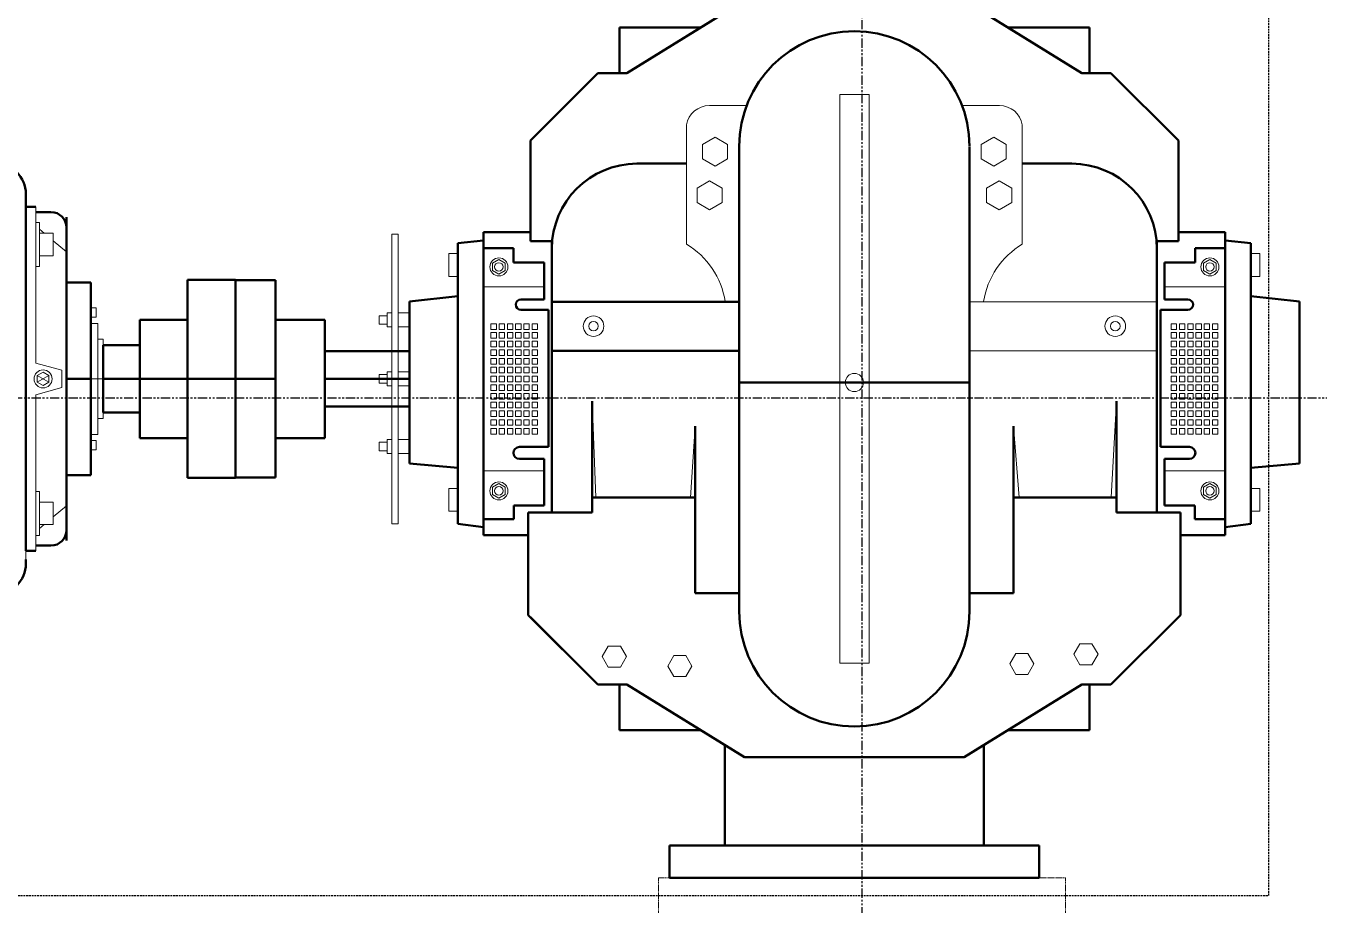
# Model space of a CAD drawing. Header units: inches. Extents: x 86328 to 235202, y 68629 to 184293.
# Drawn here: x 156121 to 157869, y 130705 to 131894 of the extents above; entities that cross this region are included whole.
import ezdxf

# ---------------------------------------------------------------- set-up
doc = ezdxf.new("R2010")
doc.units = ezdxf.units.IN
doc.header["$MEASUREMENT"] = 0
doc.linetypes.add('HIDDEN', pattern=[0.375, 0.25, -0.125])
doc.linetypes.add('PHANTOM2', pattern=[1.25, 0.625, -0.125, 0.125, -0.125, 0.125, -0.125])
doc.layers.add('DIM', color=251, linetype='Continuous', lineweight=0)

msp = doc.modelspace()

# ---------------------------------------------------------------- linework, layer by layer
at = {"color": 8, "linetype": 'PHANTOM2', "ltscale": 20}
for p, q in [((157251.3, 146177.1), (157251.3, 122881.3)), ((175241.1, 131390.5), (142490.5, 131390.5))]:
    msp.add_line(p, q, dxfattribs=at)
at = {"layer": 'DIM', "color": 8, "linetype": 'HIDDEN', "lineweight": 25, "ltscale": 10}
for p, q in [((157801.3, 130717.9), (157801.3, 132065.4)), ((154801.3, 130717.9), (157801.3, 130717.9))]:
    msp.add_line(p, q, dxfattribs=at)
at = {"layer": 'DIM', "color": 8, "lineweight": 50}
for p, q in [((156933.5, 131830.3), (157092.6, 131928.5)), ((157548.7, 131830.3), (157389.6, 131928.5)), ((156923.4, 131830.3), (156923.4, 131891.8)), ((156923.4, 131891.8), (157033.1, 131891.8)), ((157558.8, 131891.8), (157449.1, 131891.8)), ((157558.8, 131830.3), (157558.8, 131891.8)), ((156803, 131739.1), (156894.1, 131830.3)), ((156894.1, 131830.3), (156923.4, 131830.3)), ((156894.1, 131830.3), (156933.5, 131830.3)), ((157588, 131830.3), (157548.7, 131830.3)), ((157588, 131830.3), (157558.8, 131830.3)), ((157679.2, 131739.1), (157588, 131830.3)), ((156803, 131739.1), (156803, 131603)), ((157679.2, 131739.1), (157679.2, 131603)), ((157085.4, 131411.8), (157085.4, 131731.3)), ((157396.8, 131730.7), (157396.8, 131411.8)), ((156947.1, 131707.8), (157014.1, 131707.8)), ((157535.1, 131707.8), (157468.1, 131707.8)), ((156120.9, 131660.9), (156120.9, 131666.6)), ((156120.9, 131649.4), (156120.9, 131660.9)), ((156120.9, 131416.7), (156120.9, 131649.4)), ((156120.9, 131649.4), (156134.5, 131649.4)), ((156154.8, 131642.3), (156134.5, 131642.3)), ((156175.9, 131635.5), (156175.9, 131212.2)), ((156175.9, 131197.9), (156175.9, 131621.2)), ((156739.6, 131592.2), (156739.6, 131615.3)), ((156739.6, 131615.3), (156803, 131615.3)), ((157742.6, 131615.3), (157679.2, 131615.3)), ((157742.6, 131592.2), (157742.6, 131615.3)), ((156705.1, 131600.3), (156739.6, 131603.8)), ((156705.1, 131528.7), (156705.1, 131600.3)), ((156803, 131603), (156832.1, 131603)), ((156832.1, 131603), (156832.1, 131236.1)), ((157679.2, 131603), (157650.1, 131603)), ((157650.1, 131603), (157650.1, 131236.1)), ((157777.1, 131600.3), (157742.6, 131603.8)), ((157777.1, 131528.7), (157777.1, 131600.3)), ((156780.3, 131593.6), (156739.6, 131593.6)), ((156739.6, 131593.6), (156739.6, 131592.2)), ((156739.6, 131592.2), (156739.6, 131226.9)), ((156780.3, 131574), (156780.3, 131593.6)), ((157701.9, 131574), (157701.9, 131593.6)), ((157701.9, 131593.6), (157742.6, 131593.6)), ((157742.6, 131593.6), (157742.6, 131592.2)), ((157742.6, 131592.2), (157742.6, 131226.9)), ((156821.7, 131574), (156780.3, 131574)), ((156821.7, 131524), (156821.7, 131574)), ((157660.4, 131524), (157660.4, 131574)), ((157660.4, 131574), (157701.9, 131574)), ((156175.9, 131416.7), (156175.9, 131547)), ((156175.9, 131547), (156208.8, 131547)), ((156208.8, 131547), (156208.8, 131416.7)), ((156339.4, 131416.7), (156339.4, 131550.5)), ((156339.4, 131550.5), (156404.5, 131550.5)), ((156404.5, 131550.5), (156404.5, 131416.7)), ((156458.3, 131550), (156404.5, 131550)), ((156404.5, 131550), (156404.5, 131416.7)), ((156458.3, 131416.7), (156458.3, 131550)), ((156639.5, 131521.2), (156705.1, 131528.7)), ((156705.1, 131528.7), (156705.1, 131294)), ((157842.7, 131521.2), (157777.1, 131528.7)), ((157777.1, 131528.7), (157777.1, 131294)), ((156639.5, 131302.4), (156639.5, 131521.2)), ((156790.1, 131524), (156821.7, 131524)), ((156827.3, 131510.2), (156790.1, 131510.2)), ((156827.3, 131324.6), (156827.3, 131510.2)), ((157085.4, 131520.9), (156832.1, 131520.9)), ((156832.1, 131520.9), (156832.1, 131454.8)), ((157085.4, 131454.8), (157085.4, 131520.9)), ((157654.9, 131324.6), (157654.9, 131510.2)), ((157654.9, 131510.2), (157692.1, 131510.2)), ((157692.1, 131524), (157660.4, 131524)), ((157842.7, 131302.4), (157842.7, 131521.2)), ((156339.4, 131496.7), (156275.2, 131496.7)), ((156275.2, 131496.7), (156275.2, 131416.7)), ((156339.4, 131416.7), (156339.4, 131496.7)), ((156458.3, 131336.7), (156458.3, 131496.7)), ((156458.3, 131496.7), (156525.3, 131496.7)), ((156525.3, 131496.7), (156525.3, 131336.7)), ((156275.2, 131462.3), (156225.2, 131462.3)), ((156225.2, 131462.3), (156225.2, 131416.7)), ((156275.2, 131416.7), (156275.2, 131462.3)), ((156832.1, 131454.8), (157085.4, 131454.8)), ((156639.5, 131454.3), (156525.3, 131454.3)), ((156525.3, 131454.3), (156525.3, 131416.7)), ((156639.5, 131416.7), (156639.5, 131454.3)), ((156120.9, 131416.7), (156120.9, 131184)), ((156208.8, 131416.7), (156175.9, 131416.7)), ((156208.8, 131416.7), (156175.9, 131416.7)), ((156175.9, 131416.7), (156175.9, 131286.3)), ((156208.8, 131286.3), (156208.8, 131416.7)), ((156225.2, 131416.7), (156275.2, 131416.7)), ((156225.2, 131416.7), (156275.2, 131416.7)), ((156225.2, 131371), (156225.2, 131416.7)), ((156275.2, 131416.7), (156339.4, 131416.7)), ((156275.2, 131416.7), (156275.2, 131371)), ((156275.2, 131416.7), (156339.4, 131416.7)), ((156275.2, 131336.7), (156275.2, 131416.7)), ((156404.5, 131416.7), (156339.4, 131416.7)), ((156404.5, 131416.7), (156339.4, 131416.7)), ((156339.4, 131416.7), (156339.4, 131282.8)), ((156339.4, 131416.7), (156339.4, 131336.7)), ((156404.5, 131416.7), (156458.3, 131416.7)), ((156404.5, 131283.4), (156404.5, 131416.7)), ((156404.5, 131416.7), (156458.3, 131416.7)), ((156404.5, 131282.8), (156404.5, 131416.7)), ((156458.3, 131416.7), (156458.3, 131283.4)), ((156525.3, 131416.7), (156639.5, 131416.7)), ((156525.3, 131379.1), (156525.3, 131416.7)), ((156525.3, 131416.7), (156639.5, 131416.7)), ((156639.5, 131416.7), (156639.5, 131379.1)), ((157396.8, 131411.8), (157085.4, 131411.8)), ((157396.8, 131411.8), (157085.4, 131411.8)), ((157085.4, 131411.8), (157085.4, 131102.1)), ((157396.8, 131102.6), (157396.8, 131411.8)), ((156886.5, 131236.1), (156886.5, 131386.4)), ((157595.6, 131236.1), (157595.6, 131386.4)), ((156275.2, 131371), (156225.2, 131371)), ((156639.5, 131379.1), (156525.3, 131379.1)), ((157025.9, 131352.9), (157025.9, 131127)), ((157456.3, 131352.9), (157456.3, 131127)), ((156339.4, 131336.7), (156275.2, 131336.7)), ((156525.3, 131336.7), (156458.3, 131336.7)), ((156788.2, 131324.6), (156827.3, 131324.6)), ((157694, 131324.6), (157654.9, 131324.6)), ((156705.1, 131296.5), (156639.5, 131302.4)), ((156821.7, 131308.5), (156788.2, 131308.5)), ((156821.7, 131245.2), (156821.7, 131308.5)), ((157660.4, 131245.2), (157660.4, 131308.5)), ((157660.4, 131308.5), (157694, 131308.5)), ((157777.1, 131296.5), (157842.7, 131302.4)), ((156175.9, 131286.3), (156208.8, 131286.3)), ((156339.4, 131282.8), (156404.5, 131282.8)), ((156458.3, 131283.4), (156404.5, 131283.4)), ((156705.1, 131220.5), (156705.1, 131296.5)), ((157777.1, 131220.5), (157777.1, 131296.5)), ((156780.6, 131226.9), (156780.6, 131245.2)), ((156780.6, 131245.2), (156821.7, 131245.2)), ((156886.5, 131256.2), (157025.9, 131256.2)), ((157595.6, 131256.2), (157456.3, 131256.2)), ((157701.5, 131245.2), (157660.4, 131245.2)), ((157701.5, 131226.9), (157701.5, 131245.2)), ((156832.1, 131236.1), (156800.1, 131236.1)), ((156800.1, 131236.1), (156800.1, 131097.1)), ((156832.1, 131236.1), (156886.5, 131236.1)), ((157650.1, 131236.1), (157595.6, 131236.1)), ((157650.1, 131236.1), (157682, 131236.1)), ((157682, 131236.1), (157682, 131097.1)), ((156739.6, 131216.1), (156705.1, 131220.5)), ((156739.6, 131226.9), (156780.6, 131226.9)), ((156739.6, 131226.9), (156739.6, 131205.4)), ((157742.6, 131226.9), (157701.5, 131226.9)), ((157742.6, 131226.9), (157742.6, 131205.4)), ((157742.6, 131216.1), (157777.1, 131220.5)), ((156739.6, 131205.4), (156800.1, 131205.4)), ((157742.6, 131205.4), (157682, 131205.4)), ((156120.9, 131184), (156134.5, 131184)), ((156154.8, 131191.1), (156134.5, 131191.1)), ((156120.9, 131172.5), (156120.9, 131166.8)), ((157025.9, 131127), (157085.4, 131127)), ((157456.3, 131127), (157396.8, 131127)), ((156800.1, 131097.1), (156894.1, 131003.1)), ((156803, 131094.3), (156894.1, 131003.1)), ((157682, 131097.1), (157588, 131003.1)), ((157679.2, 131094.3), (157588, 131003.1)), ((156894.1, 131003.1), (156923.4, 131003.1)), ((156894.1, 131003.1), (156923.4, 131003.1)), ((156894.1, 131003.1), (156933.5, 131003.1)), ((156923.4, 131003.1), (156923.4, 130941.6)), ((156923.4, 131003.1), (156923.4, 130941.6)), ((156933.5, 131003.1), (157092.6, 130904.9)), ((157548.7, 131003.1), (157389.6, 130904.9)), ((157588, 131003.1), (157548.7, 131003.1)), ((157588, 131003.1), (157558.8, 131003.1)), ((157558.8, 131003.1), (157558.8, 130941.6)), ((157588, 131003.1), (157558.8, 131003.1)), ((157558.8, 131003.1), (157558.8, 130941.6)), ((156923.4, 130941.6), (157033.1, 130941.6)), ((156923.4, 130941.6), (157033.1, 130941.6)), ((157558.8, 130941.6), (157449.1, 130941.6)), ((157558.8, 130941.6), (157449.1, 130941.6)), ((157066.1, 130921.2), (157066.1, 130785.6)), ((157416.1, 130921.2), (157416.1, 130785.6)), ((157092.6, 130904.9), (157389.6, 130904.9)), ((157092.6, 130904.9), (157389.6, 130904.9)), ((156991.1, 130785.6), (157491.1, 130785.6)), ((156991.1, 130741.7), (156991.1, 130785.6)), ((157491.1, 130785.6), (157491.1, 130741.7)), ((157491.1, 130741.7), (156991.1, 130741.7))]:
    msp.add_line(p, q, dxfattribs=at)
at = {"layer": 'DIM', "color": 8, "linetype": 'Continuous'}
for p, q in [((157221.2, 131801.5), (157261, 131801.5)), ((157221.2, 131411.8), (157221.2, 131801.5)), ((157261, 131801.5), (157261, 131411.8)), ((157095.4, 131786.4), (157045, 131786.4)), ((157386.7, 131786.4), (157437.2, 131786.4)), ((157014.1, 131760.4), (157014.1, 131599.1)), ((157468.1, 131760.4), (157468.1, 131599.1)), ((157052.7, 131743.7), (157035.7, 131733.9)), ((157069.6, 131733.9), (157052.7, 131743.7)), ((157412.5, 131733.9), (157429.5, 131743.7)), ((157429.5, 131743.7), (157446.5, 131733.9)), ((157035.7, 131733.9), (157035.7, 131714.3)), ((157069.6, 131714.3), (157069.6, 131733.9)), ((157412.5, 131714.3), (157412.5, 131733.9)), ((157446.5, 131733.9), (157446.5, 131714.3)), ((157035.7, 131714.3), (157052.7, 131704.5)), ((157052.7, 131704.5), (157069.6, 131714.3)), ((157429.5, 131704.5), (157412.5, 131714.3)), ((157446.5, 131714.3), (157429.5, 131704.5)), ((157045.3, 131684.5), (157028.3, 131674.7)), ((157062.3, 131674.7), (157045.3, 131684.5)), ((157419.9, 131674.7), (157436.9, 131684.5)), ((157436.9, 131684.5), (157453.8, 131674.7)), ((157028.3, 131674.7), (157028.3, 131655.1)), ((157062.3, 131655.1), (157062.3, 131674.7)), ((157419.9, 131655.1), (157419.9, 131674.7)), ((157453.8, 131674.7), (157453.8, 131655.1)), ((156134.5, 131438), (156134.5, 131649.4)), ((157028.3, 131655.1), (157045.3, 131645.3)), ((157045.3, 131645.3), (157062.3, 131655.1)), ((157436.9, 131645.3), (157419.9, 131655.1)), ((157453.8, 131655.1), (157436.9, 131645.3)), ((156134.5, 131568.9), (156134.5, 131628.4)), ((156134.5, 131628.4), (156139.5, 131628.4)), ((156139.5, 131628.4), (156139.5, 131568.9)), ((156139.5, 131619), (156145.5, 131613.9)), ((156139.5, 131613.9), (156158, 131613.9)), ((156139.5, 131583.3), (156139.5, 131613.9)), ((156158, 131613.9), (156158, 131583.3)), ((156615.7, 131612.6), (156624.1, 131612.6)), ((156615.7, 131220.7), (156615.7, 131612.6)), ((156624.1, 131612.6), (156624.1, 131220.7)), ((156158, 131603.4), (156175.9, 131588.4)), ((156158, 131583.3), (156139.5, 131583.3)), ((156705.1, 131586.1), (156692.8, 131586.1)), ((156692.8, 131586.1), (156692.8, 131555.3)), ((156705.1, 131555.3), (156705.1, 131586.1)), ((156760.4, 131578.1), (156751.8, 131573.1)), ((156769, 131573.1), (156760.4, 131578.1)), ((156832.1, 131520.9), (156832.1, 131592.8)), ((157650.1, 131520.9), (157650.1, 131592.8)), ((157713.2, 131573.1), (157721.8, 131578.1)), ((157721.8, 131578.1), (157730.4, 131573.1)), ((157777.1, 131586.1), (157789.3, 131586.1)), ((157777.1, 131555.3), (157777.1, 131586.1)), ((157789.3, 131586.1), (157789.3, 131555.3)), ((156139.5, 131568.9), (156134.5, 131568.9)), ((156751.8, 131573.1), (156751.8, 131563.2)), ((156751.8, 131563.2), (156760.4, 131558.2)), ((156760.4, 131558.2), (156769, 131563.2)), ((156769, 131563.2), (156769, 131573.1)), ((157713.2, 131563.2), (157713.2, 131573.1)), ((157721.8, 131558.2), (157713.2, 131563.2)), ((157730.4, 131563.2), (157721.8, 131558.2)), ((157730.4, 131573.1), (157730.4, 131563.2)), ((156692.8, 131555.3), (156705.1, 131555.3)), ((157789.3, 131555.3), (157777.1, 131555.3)), ((156821.7, 131541.1), (156739.6, 131541.1)), ((157660.4, 131541.1), (157742.6, 131541.1)), ((156208.8, 131512.8), (156216.1, 131512.8)), ((156208.8, 131500.3), (156208.8, 131512.8)), ((156216.1, 131512.8), (156216.1, 131500.3)), ((157396.8, 131520.9), (157650.1, 131520.9)), ((157396.8, 131454.8), (157396.8, 131520.9)), ((157650.1, 131520.9), (157650.1, 131454.8)), ((156216.1, 131500.3), (156208.8, 131500.3)), ((156218.3, 131491.7), (156208.8, 131491.7)), ((156208.8, 131491.7), (156208.8, 131416.7)), ((156218.3, 131416.7), (156218.3, 131491.7)), ((156609.3, 131502), (156598.7, 131502)), ((156598.7, 131502), (156598.7, 131490.7)), ((156598.7, 131490.7), (156609.3, 131490.7)), ((156609.3, 131505.8), (156615.7, 131505.8)), ((156609.3, 131486.9), (156609.3, 131505.8)), ((156609.3, 131490.7), (156609.3, 131502)), ((156615.7, 131505.8), (156615.7, 131486.9)), ((156624.1, 131505.8), (156639.5, 131505.8)), ((156624.1, 131486.9), (156624.1, 131505.8)), ((156639.5, 131505.8), (156639.5, 131486.9)), ((156757, 131491.2), (156749.7, 131491.2)), ((156749.7, 131491.2), (156749.7, 131483.6)), ((156757, 131483.6), (156757, 131491.2)), ((156768.2, 131491.2), (156760.8, 131491.2)), ((156760.8, 131491.2), (156760.8, 131483.6)), ((156768.2, 131483.6), (156768.2, 131491.2)), ((156779.3, 131491.2), (156772, 131491.2)), ((156772, 131491.2), (156772, 131483.6)), ((156779.3, 131483.6), (156779.3, 131491.2)), ((156790.5, 131491.2), (156783.1, 131491.2)), ((156783.1, 131491.2), (156783.1, 131483.6)), ((156790.5, 131483.6), (156790.5, 131491.2)), ((156801.6, 131491.2), (156794.3, 131491.2)), ((156794.3, 131491.2), (156794.3, 131483.6)), ((156801.6, 131483.6), (156801.6, 131491.2)), ((156812.8, 131491.2), (156805.4, 131491.2)), ((156805.4, 131491.2), (156805.4, 131483.6)), ((156812.8, 131483.6), (156812.8, 131491.2)), ((157669.4, 131483.6), (157669.4, 131491.2)), ((157669.4, 131491.2), (157676.7, 131491.2)), ((157676.7, 131491.2), (157676.7, 131483.6)), ((157680.5, 131483.6), (157680.5, 131491.2)), ((157680.5, 131491.2), (157687.9, 131491.2)), ((157687.9, 131491.2), (157687.9, 131483.6)), ((157691.7, 131483.6), (157691.7, 131491.2)), ((157691.7, 131491.2), (157699, 131491.2)), ((157699, 131491.2), (157699, 131483.6)), ((157702.8, 131483.6), (157702.8, 131491.2)), ((157702.8, 131491.2), (157710.2, 131491.2)), ((157710.2, 131491.2), (157710.2, 131483.6)), ((157714, 131483.6), (157714, 131491.2)), ((157714, 131491.2), (157721.3, 131491.2)), ((157721.3, 131491.2), (157721.3, 131483.6)), ((157725.1, 131483.6), (157725.1, 131491.2)), ((157725.1, 131491.2), (157732.5, 131491.2)), ((157732.5, 131491.2), (157732.5, 131483.6)), ((156615.7, 131486.9), (156609.3, 131486.9)), ((156639.5, 131486.9), (156624.1, 131486.9)), ((156749.7, 131483.6), (156757, 131483.6)), ((156757, 131479.4), (156749.7, 131479.4)), ((156749.7, 131479.4), (156749.7, 131471.8)), ((156757, 131471.8), (156757, 131479.4)), ((156760.8, 131483.6), (156768.2, 131483.6)), ((156768.2, 131479.4), (156760.8, 131479.4)), ((156760.8, 131479.4), (156760.8, 131471.8)), ((156768.2, 131471.8), (156768.2, 131479.4)), ((156772, 131483.6), (156779.3, 131483.6)), ((156779.3, 131479.4), (156772, 131479.4)), ((156772, 131479.4), (156772, 131471.8)), ((156779.3, 131471.8), (156779.3, 131479.4)), ((156783.1, 131483.6), (156790.5, 131483.6)), ((156790.5, 131479.4), (156783.1, 131479.4)), ((156783.1, 131479.4), (156783.1, 131471.8)), ((156790.5, 131471.8), (156790.5, 131479.4)), ((156794.3, 131483.6), (156801.6, 131483.6)), ((156801.6, 131479.4), (156794.3, 131479.4)), ((156794.3, 131479.4), (156794.3, 131471.8)), ((156801.6, 131471.8), (156801.6, 131479.4)), ((156805.4, 131483.6), (156812.8, 131483.6)), ((156812.8, 131479.4), (156805.4, 131479.4)), ((156805.4, 131479.4), (156805.4, 131471.8)), ((156812.8, 131471.8), (156812.8, 131479.4)), ((157676.7, 131483.6), (157669.4, 131483.6)), ((157669.4, 131471.8), (157669.4, 131479.4)), ((157669.4, 131479.4), (157676.7, 131479.4)), ((157676.7, 131479.4), (157676.7, 131471.8)), ((157687.9, 131483.6), (157680.5, 131483.6)), ((157680.5, 131471.8), (157680.5, 131479.4)), ((157680.5, 131479.4), (157687.9, 131479.4)), ((157687.9, 131479.4), (157687.9, 131471.8)), ((157699, 131483.6), (157691.7, 131483.6)), ((157691.7, 131471.8), (157691.7, 131479.4)), ((157691.7, 131479.4), (157699, 131479.4)), ((157699, 131479.4), (157699, 131471.8)), ((157710.2, 131483.6), (157702.8, 131483.6)), ((157702.8, 131471.8), (157702.8, 131479.4)), ((157702.8, 131479.4), (157710.2, 131479.4)), ((157710.2, 131479.4), (157710.2, 131471.8)), ((157721.3, 131483.6), (157714, 131483.6)), ((157714, 131471.8), (157714, 131479.4)), ((157714, 131479.4), (157721.3, 131479.4)), ((157721.3, 131479.4), (157721.3, 131471.8)), ((157732.5, 131483.6), (157725.1, 131483.6)), ((157725.1, 131471.8), (157725.1, 131479.4)), ((157725.1, 131479.4), (157732.5, 131479.4)), ((157732.5, 131479.4), (157732.5, 131471.8)), ((156225.2, 131470.4), (156218.3, 131470.4)), ((156218.3, 131470.4), (156218.3, 131416.7)), ((156225.2, 131416.7), (156225.2, 131470.4)), ((156749.7, 131471.8), (156757, 131471.8)), ((156757, 131467.6), (156749.7, 131467.6)), ((156749.7, 131467.6), (156749.7, 131460)), ((156749.7, 131460), (156757, 131460)), ((156757, 131455.9), (156749.7, 131455.9)), ((156749.7, 131455.9), (156749.7, 131448.2)), ((156757, 131460), (156757, 131467.6)), ((156757, 131448.2), (156757, 131455.9)), ((156760.8, 131471.8), (156768.2, 131471.8)), ((156768.2, 131467.6), (156760.8, 131467.6)), ((156760.8, 131467.6), (156760.8, 131460)), ((156760.8, 131460), (156768.2, 131460)), ((156768.2, 131455.9), (156760.8, 131455.9)), ((156760.8, 131455.9), (156760.8, 131448.2)), ((156768.2, 131460), (156768.2, 131467.6)), ((156768.2, 131448.2), (156768.2, 131455.9)), ((156772, 131471.8), (156779.3, 131471.8)), ((156779.3, 131467.6), (156772, 131467.6)), ((156772, 131467.6), (156772, 131460)), ((156772, 131460), (156779.3, 131460)), ((156779.3, 131455.9), (156772, 131455.9)), ((156772, 131455.9), (156772, 131448.2)), ((156779.3, 131460), (156779.3, 131467.6)), ((156779.3, 131448.2), (156779.3, 131455.9)), ((156783.1, 131471.8), (156790.5, 131471.8)), ((156790.5, 131467.6), (156783.1, 131467.6)), ((156783.1, 131467.6), (156783.1, 131460)), ((156783.1, 131460), (156790.5, 131460)), ((156790.5, 131455.9), (156783.1, 131455.9)), ((156783.1, 131455.9), (156783.1, 131448.2)), ((156790.5, 131460), (156790.5, 131467.6)), ((156790.5, 131448.2), (156790.5, 131455.9)), ((156794.3, 131471.8), (156801.6, 131471.8)), ((156801.6, 131467.6), (156794.3, 131467.6)), ((156794.3, 131467.6), (156794.3, 131460)), ((156794.3, 131460), (156801.6, 131460)), ((156801.6, 131455.9), (156794.3, 131455.9)), ((156794.3, 131455.9), (156794.3, 131448.2)), ((156801.6, 131460), (156801.6, 131467.6)), ((156801.6, 131448.2), (156801.6, 131455.9)), ((156805.4, 131471.8), (156812.8, 131471.8)), ((156812.8, 131467.6), (156805.4, 131467.6)), ((156805.4, 131467.6), (156805.4, 131460)), ((156805.4, 131460), (156812.8, 131460)), ((156812.8, 131455.9), (156805.4, 131455.9)), ((156805.4, 131455.9), (156805.4, 131448.2)), ((156812.8, 131460), (156812.8, 131467.6)), ((156812.8, 131448.2), (156812.8, 131455.9)), ((157650.1, 131454.8), (157396.8, 131454.8)), ((157676.7, 131471.8), (157669.4, 131471.8)), ((157669.4, 131460), (157669.4, 131467.6)), ((157669.4, 131467.6), (157676.7, 131467.6)), ((157676.7, 131460), (157669.4, 131460)), ((157669.4, 131448.2), (157669.4, 131455.9)), ((157669.4, 131455.9), (157676.7, 131455.9)), ((157676.7, 131467.6), (157676.7, 131460)), ((157676.7, 131455.9), (157676.7, 131448.2)), ((157687.9, 131471.8), (157680.5, 131471.8)), ((157680.5, 131460), (157680.5, 131467.6)), ((157680.5, 131467.6), (157687.9, 131467.6)), ((157687.9, 131460), (157680.5, 131460)), ((157680.5, 131448.2), (157680.5, 131455.9)), ((157680.5, 131455.9), (157687.9, 131455.9)), ((157687.9, 131467.6), (157687.9, 131460)), ((157687.9, 131455.9), (157687.9, 131448.2)), ((157699, 131471.8), (157691.7, 131471.8)), ((157691.7, 131460), (157691.7, 131467.6)), ((157691.7, 131467.6), (157699, 131467.6)), ((157699, 131460), (157691.7, 131460)), ((157691.7, 131448.2), (157691.7, 131455.9)), ((157691.7, 131455.9), (157699, 131455.9)), ((157699, 131467.6), (157699, 131460)), ((157699, 131455.9), (157699, 131448.2)), ((157710.2, 131471.8), (157702.8, 131471.8)), ((157702.8, 131460), (157702.8, 131467.6)), ((157702.8, 131467.6), (157710.2, 131467.6)), ((157710.2, 131460), (157702.8, 131460)), ((157702.8, 131448.2), (157702.8, 131455.9)), ((157702.8, 131455.9), (157710.2, 131455.9)), ((157710.2, 131467.6), (157710.2, 131460)), ((157710.2, 131455.9), (157710.2, 131448.2)), ((157721.3, 131471.8), (157714, 131471.8)), ((157714, 131460), (157714, 131467.6)), ((157714, 131467.6), (157721.3, 131467.6)), ((157721.3, 131460), (157714, 131460)), ((157714, 131448.2), (157714, 131455.9)), ((157714, 131455.9), (157721.3, 131455.9)), ((157721.3, 131467.6), (157721.3, 131460)), ((157721.3, 131455.9), (157721.3, 131448.2)), ((157732.5, 131471.8), (157725.1, 131471.8)), ((157725.1, 131460), (157725.1, 131467.6)), ((157725.1, 131467.6), (157732.5, 131467.6)), ((157732.5, 131460), (157725.1, 131460)), ((157725.1, 131448.2), (157725.1, 131455.9)), ((157725.1, 131455.9), (157732.5, 131455.9)), ((157732.5, 131467.6), (157732.5, 131460)), ((157732.5, 131455.9), (157732.5, 131448.2)), ((156134.5, 131438), (156169.5, 131428.3)), ((156749.7, 131448.2), (156757, 131448.2)), ((156757, 131444.1), (156749.7, 131444.1)), ((156749.7, 131444.1), (156749.7, 131436.5)), ((156757, 131436.5), (156757, 131444.1)), ((156760.8, 131448.2), (156768.2, 131448.2)), ((156768.2, 131444.1), (156760.8, 131444.1)), ((156760.8, 131444.1), (156760.8, 131436.5)), ((156768.2, 131436.5), (156768.2, 131444.1)), ((156772, 131448.2), (156779.3, 131448.2)), ((156779.3, 131444.1), (156772, 131444.1)), ((156772, 131444.1), (156772, 131436.5)), ((156779.3, 131436.5), (156779.3, 131444.1)), ((156783.1, 131448.2), (156790.5, 131448.2)), ((156790.5, 131444.1), (156783.1, 131444.1)), ((156783.1, 131444.1), (156783.1, 131436.5)), ((156790.5, 131436.5), (156790.5, 131444.1)), ((156794.3, 131448.2), (156801.6, 131448.2)), ((156801.6, 131444.1), (156794.3, 131444.1)), ((156794.3, 131444.1), (156794.3, 131436.5)), ((156801.6, 131436.5), (156801.6, 131444.1)), ((156805.4, 131448.2), (156812.8, 131448.2)), ((156812.8, 131444.1), (156805.4, 131444.1)), ((156805.4, 131444.1), (156805.4, 131436.5)), ((156812.8, 131436.5), (156812.8, 131444.1)), ((157676.7, 131448.2), (157669.4, 131448.2)), ((157669.4, 131436.5), (157669.4, 131444.1)), ((157669.4, 131444.1), (157676.7, 131444.1)), ((157676.7, 131444.1), (157676.7, 131436.5)), ((157687.9, 131448.2), (157680.5, 131448.2)), ((157680.5, 131436.5), (157680.5, 131444.1)), ((157680.5, 131444.1), (157687.9, 131444.1)), ((157687.9, 131444.1), (157687.9, 131436.5)), ((157699, 131448.2), (157691.7, 131448.2)), ((157691.7, 131436.5), (157691.7, 131444.1)), ((157691.7, 131444.1), (157699, 131444.1)), ((157699, 131444.1), (157699, 131436.5)), ((157710.2, 131448.2), (157702.8, 131448.2)), ((157702.8, 131436.5), (157702.8, 131444.1)), ((157702.8, 131444.1), (157710.2, 131444.1)), ((157710.2, 131444.1), (157710.2, 131436.5)), ((157721.3, 131448.2), (157714, 131448.2)), ((157714, 131436.5), (157714, 131444.1)), ((157714, 131444.1), (157721.3, 131444.1)), ((157721.3, 131444.1), (157721.3, 131436.5)), ((157732.5, 131448.2), (157725.1, 131448.2)), ((157725.1, 131436.5), (157725.1, 131444.1)), ((157725.1, 131444.1), (157732.5, 131444.1)), ((157732.5, 131444.1), (157732.5, 131436.5)), ((156136.3, 131421.2), (156144.2, 131425.8)), ((156144.2, 131425.8), (156136.3, 131421.2)), ((156136.3, 131412.1), (156136.3, 131421.2)), ((156136.3, 131421.2), (156152.1, 131412.1)), ((156136.3, 131421.2), (156136.3, 131412.1)), ((156136.3, 131412.1), (156152.1, 131421.2)), ((156144.2, 131425.8), (156152.1, 131421.2)), ((156152.1, 131421.2), (156144.2, 131425.8)), ((156152.1, 131421.2), (156152.1, 131412.1)), ((156152.1, 131412.1), (156152.1, 131421.2)), ((156169.5, 131428.3), (156169.5, 131416.7)), ((156609.3, 131422.4), (156598.7, 131422.4)), ((156598.7, 131422.4), (156598.7, 131411)), ((156609.3, 131426.1), (156615.7, 131426.1)), ((156609.3, 131407.2), (156609.3, 131426.1)), ((156609.3, 131411), (156609.3, 131422.4)), ((156615.7, 131426.1), (156615.7, 131407.2)), ((156624.1, 131426.1), (156639.5, 131426.1)), ((156624.1, 131407.2), (156624.1, 131426.1)), ((156639.5, 131426.1), (156639.5, 131407.2)), ((156749.7, 131436.5), (156757, 131436.5)), ((156757, 131432.3), (156749.7, 131432.3)), ((156749.7, 131432.3), (156749.7, 131424.7)), ((156749.7, 131424.7), (156757, 131424.7)), ((156749.7, 131420.5), (156757, 131420.5)), ((156749.7, 131412.9), (156749.7, 131420.5)), ((156757, 131424.7), (156757, 131432.3)), ((156757, 131420.5), (156757, 131412.9)), ((156760.8, 131436.5), (156768.2, 131436.5)), ((156768.2, 131432.3), (156760.8, 131432.3)), ((156760.8, 131432.3), (156760.8, 131424.7)), ((156760.8, 131424.7), (156768.2, 131424.7)), ((156760.8, 131420.5), (156768.2, 131420.5)), ((156760.8, 131412.9), (156760.8, 131420.5)), ((156768.2, 131424.7), (156768.2, 131432.3)), ((156768.2, 131420.5), (156768.2, 131412.9)), ((156772, 131436.5), (156779.3, 131436.5)), ((156779.3, 131432.3), (156772, 131432.3)), ((156772, 131432.3), (156772, 131424.7)), ((156772, 131424.7), (156779.3, 131424.7)), ((156772, 131420.5), (156779.3, 131420.5)), ((156772, 131412.9), (156772, 131420.5)), ((156779.3, 131424.7), (156779.3, 131432.3)), ((156779.3, 131420.5), (156779.3, 131412.9)), ((156783.1, 131436.5), (156790.5, 131436.5)), ((156790.5, 131432.3), (156783.1, 131432.3)), ((156783.1, 131432.3), (156783.1, 131424.7)), ((156783.1, 131424.7), (156790.5, 131424.7)), ((156783.1, 131420.5), (156790.5, 131420.5)), ((156783.1, 131412.9), (156783.1, 131420.5)), ((156790.5, 131424.7), (156790.5, 131432.3)), ((156790.5, 131420.5), (156790.5, 131412.9)), ((156794.3, 131436.5), (156801.6, 131436.5)), ((156801.6, 131432.3), (156794.3, 131432.3)), ((156794.3, 131432.3), (156794.3, 131424.7)), ((156794.3, 131424.7), (156801.6, 131424.7)), ((156794.3, 131420.5), (156801.6, 131420.5)), ((156794.3, 131412.9), (156794.3, 131420.5)), ((156801.6, 131424.7), (156801.6, 131432.3)), ((156801.6, 131420.5), (156801.6, 131412.9)), ((156805.4, 131436.5), (156812.8, 131436.5)), ((156812.8, 131432.3), (156805.4, 131432.3)), ((156805.4, 131432.3), (156805.4, 131424.7)), ((156805.4, 131424.7), (156812.8, 131424.7)), ((156805.4, 131420.5), (156812.8, 131420.5)), ((156805.4, 131412.9), (156805.4, 131420.5)), ((156812.8, 131424.7), (156812.8, 131432.3)), ((156812.8, 131420.5), (156812.8, 131412.9)), ((157676.7, 131436.5), (157669.4, 131436.5)), ((157669.4, 131424.7), (157669.4, 131432.3)), ((157669.4, 131432.3), (157676.7, 131432.3)), ((157676.7, 131424.7), (157669.4, 131424.7)), ((157676.7, 131420.5), (157669.4, 131420.5)), ((157669.4, 131420.5), (157669.4, 131412.9)), ((157676.7, 131432.3), (157676.7, 131424.7)), ((157676.7, 131412.9), (157676.7, 131420.5)), ((157687.9, 131436.5), (157680.5, 131436.5)), ((157680.5, 131424.7), (157680.5, 131432.3)), ((157680.5, 131432.3), (157687.9, 131432.3)), ((157687.9, 131424.7), (157680.5, 131424.7)), ((157687.9, 131420.5), (157680.5, 131420.5)), ((157680.5, 131420.5), (157680.5, 131412.9)), ((157687.9, 131432.3), (157687.9, 131424.7)), ((157687.9, 131412.9), (157687.9, 131420.5)), ((157699, 131436.5), (157691.7, 131436.5)), ((157691.7, 131424.7), (157691.7, 131432.3)), ((157691.7, 131432.3), (157699, 131432.3)), ((157699, 131424.7), (157691.7, 131424.7)), ((157699, 131420.5), (157691.7, 131420.5)), ((157691.7, 131420.5), (157691.7, 131412.9)), ((157699, 131432.3), (157699, 131424.7)), ((157699, 131412.9), (157699, 131420.5)), ((157710.2, 131436.5), (157702.8, 131436.5)), ((157702.8, 131424.7), (157702.8, 131432.3)), ((157702.8, 131432.3), (157710.2, 131432.3)), ((157710.2, 131424.7), (157702.8, 131424.7)), ((157710.2, 131420.5), (157702.8, 131420.5)), ((157702.8, 131420.5), (157702.8, 131412.9)), ((157710.2, 131432.3), (157710.2, 131424.7)), ((157710.2, 131412.9), (157710.2, 131420.5)), ((157721.3, 131436.5), (157714, 131436.5)), ((157714, 131424.7), (157714, 131432.3)), ((157714, 131432.3), (157721.3, 131432.3)), ((157721.3, 131424.7), (157714, 131424.7)), ((157721.3, 131420.5), (157714, 131420.5)), ((157714, 131420.5), (157714, 131412.9)), ((157721.3, 131432.3), (157721.3, 131424.7)), ((157721.3, 131412.9), (157721.3, 131420.5)), ((157732.5, 131436.5), (157725.1, 131436.5)), ((157725.1, 131424.7), (157725.1, 131432.3)), ((157725.1, 131432.3), (157732.5, 131432.3)), ((157732.5, 131424.7), (157725.1, 131424.7)), ((157732.5, 131420.5), (157725.1, 131420.5)), ((157725.1, 131420.5), (157725.1, 131412.9)), ((157732.5, 131432.3), (157732.5, 131424.7)), ((157732.5, 131412.9), (157732.5, 131420.5)), ((156134.5, 131395.3), (156169.5, 131405)), ((156144.2, 131407.6), (156136.3, 131412.1)), ((156136.3, 131412.1), (156144.2, 131407.6)), ((156152.1, 131412.1), (156144.2, 131407.6)), ((156144.2, 131407.6), (156152.1, 131412.1)), ((156169.5, 131405), (156169.5, 131416.7)), ((156208.8, 131416.7), (156218.3, 131416.7)), ((156208.8, 131416.7), (156218.3, 131416.7)), ((156208.8, 131341.6), (156208.8, 131416.7)), ((156218.3, 131416.7), (156225.2, 131416.7)), ((156218.3, 131416.7), (156218.3, 131341.6)), ((156218.3, 131416.7), (156225.2, 131416.7)), ((156218.3, 131363), (156218.3, 131416.7)), ((156225.2, 131416.7), (156225.2, 131363)), ((156598.7, 131411), (156609.3, 131411)), ((156615.7, 131407.2), (156609.3, 131407.2)), ((156639.5, 131407.2), (156624.1, 131407.2)), ((156757, 131412.9), (156749.7, 131412.9)), ((156749.7, 131408.7), (156757, 131408.7)), ((156749.7, 131401.1), (156749.7, 131408.7)), ((156757, 131408.7), (156757, 131401.1)), ((156768.2, 131412.9), (156760.8, 131412.9)), ((156760.8, 131408.7), (156768.2, 131408.7)), ((156760.8, 131401.1), (156760.8, 131408.7)), ((156768.2, 131408.7), (156768.2, 131401.1)), ((156779.3, 131412.9), (156772, 131412.9)), ((156772, 131408.7), (156779.3, 131408.7)), ((156772, 131401.1), (156772, 131408.7)), ((156779.3, 131408.7), (156779.3, 131401.1)), ((156790.5, 131412.9), (156783.1, 131412.9)), ((156783.1, 131408.7), (156790.5, 131408.7)), ((156783.1, 131401.1), (156783.1, 131408.7)), ((156790.5, 131408.7), (156790.5, 131401.1)), ((156801.6, 131412.9), (156794.3, 131412.9)), ((156794.3, 131408.7), (156801.6, 131408.7)), ((156794.3, 131401.1), (156794.3, 131408.7)), ((156801.6, 131408.7), (156801.6, 131401.1)), ((156812.8, 131412.9), (156805.4, 131412.9)), ((156805.4, 131408.7), (156812.8, 131408.7)), ((156805.4, 131401.1), (156805.4, 131408.7)), ((156812.8, 131408.7), (156812.8, 131401.1)), ((157261, 131411.8), (157221.2, 131411.8)), ((157261, 131411.8), (157221.2, 131411.8)), ((157221.2, 131411.8), (157221.2, 131031.9)), ((157261, 131031.9), (157261, 131411.8)), ((157669.4, 131412.9), (157676.7, 131412.9)), ((157676.7, 131408.7), (157669.4, 131408.7)), ((157669.4, 131408.7), (157669.4, 131401.1)), ((157676.7, 131401.1), (157676.7, 131408.7)), ((157680.5, 131412.9), (157687.9, 131412.9)), ((157687.9, 131408.7), (157680.5, 131408.7)), ((157680.5, 131408.7), (157680.5, 131401.1)), ((157687.9, 131401.1), (157687.9, 131408.7)), ((157691.7, 131412.9), (157699, 131412.9)), ((157699, 131408.7), (157691.7, 131408.7)), ((157691.7, 131408.7), (157691.7, 131401.1)), ((157699, 131401.1), (157699, 131408.7)), ((157702.8, 131412.9), (157710.2, 131412.9)), ((157710.2, 131408.7), (157702.8, 131408.7)), ((157702.8, 131408.7), (157702.8, 131401.1)), ((157710.2, 131401.1), (157710.2, 131408.7)), ((157714, 131412.9), (157721.3, 131412.9)), ((157721.3, 131408.7), (157714, 131408.7)), ((157714, 131408.7), (157714, 131401.1)), ((157721.3, 131401.1), (157721.3, 131408.7)), ((157725.1, 131412.9), (157732.5, 131412.9)), ((157732.5, 131408.7), (157725.1, 131408.7)), ((157725.1, 131408.7), (157725.1, 131401.1)), ((157732.5, 131401.1), (157732.5, 131408.7)), ((156134.5, 131395.3), (156134.5, 131184)), ((156757, 131401.1), (156749.7, 131401.1)), ((156749.7, 131396.9), (156757, 131396.9)), ((156749.7, 131389.3), (156749.7, 131396.9)), ((156757, 131389.3), (156749.7, 131389.3)), ((156749.7, 131385.1), (156757, 131385.1)), ((156749.7, 131377.5), (156749.7, 131385.1)), ((156757, 131396.9), (156757, 131389.3)), ((156757, 131385.1), (156757, 131377.5)), ((156768.2, 131401.1), (156760.8, 131401.1)), ((156760.8, 131396.9), (156768.2, 131396.9)), ((156760.8, 131389.3), (156760.8, 131396.9)), ((156768.2, 131389.3), (156760.8, 131389.3)), ((156760.8, 131385.1), (156768.2, 131385.1)), ((156760.8, 131377.5), (156760.8, 131385.1)), ((156768.2, 131396.9), (156768.2, 131389.3)), ((156768.2, 131385.1), (156768.2, 131377.5)), ((156779.3, 131401.1), (156772, 131401.1)), ((156772, 131396.9), (156779.3, 131396.9)), ((156772, 131389.3), (156772, 131396.9)), ((156779.3, 131389.3), (156772, 131389.3)), ((156772, 131385.1), (156779.3, 131385.1)), ((156772, 131377.5), (156772, 131385.1)), ((156779.3, 131396.9), (156779.3, 131389.3)), ((156779.3, 131385.1), (156779.3, 131377.5)), ((156790.5, 131401.1), (156783.1, 131401.1)), ((156783.1, 131396.9), (156790.5, 131396.9)), ((156783.1, 131389.3), (156783.1, 131396.9)), ((156790.5, 131389.3), (156783.1, 131389.3)), ((156783.1, 131385.1), (156790.5, 131385.1)), ((156783.1, 131377.5), (156783.1, 131385.1)), ((156790.5, 131396.9), (156790.5, 131389.3)), ((156790.5, 131385.1), (156790.5, 131377.5)), ((156801.6, 131401.1), (156794.3, 131401.1)), ((156794.3, 131396.9), (156801.6, 131396.9)), ((156794.3, 131389.3), (156794.3, 131396.9)), ((156801.6, 131389.3), (156794.3, 131389.3)), ((156794.3, 131385.1), (156801.6, 131385.1)), ((156794.3, 131377.5), (156794.3, 131385.1)), ((156801.6, 131396.9), (156801.6, 131389.3)), ((156801.6, 131385.1), (156801.6, 131377.5)), ((156812.8, 131401.1), (156805.4, 131401.1)), ((156805.4, 131396.9), (156812.8, 131396.9)), ((156805.4, 131389.3), (156805.4, 131396.9)), ((156812.8, 131389.3), (156805.4, 131389.3)), ((156805.4, 131385.1), (156812.8, 131385.1)), ((156805.4, 131377.5), (156805.4, 131385.1)), ((156812.8, 131396.9), (156812.8, 131389.3)), ((156812.8, 131385.1), (156812.8, 131377.5)), ((156886.5, 131386.4), (156891.6, 131256.2)), ((157595.6, 131386.4), (157588.3, 131256.2)), ((157669.4, 131401.1), (157676.7, 131401.1)), ((157676.7, 131396.9), (157669.4, 131396.9)), ((157669.4, 131396.9), (157669.4, 131389.3)), ((157669.4, 131389.3), (157676.7, 131389.3)), ((157676.7, 131385.1), (157669.4, 131385.1)), ((157669.4, 131385.1), (157669.4, 131377.5)), ((157676.7, 131389.3), (157676.7, 131396.9)), ((157676.7, 131377.5), (157676.7, 131385.1)), ((157680.5, 131401.1), (157687.9, 131401.1)), ((157687.9, 131396.9), (157680.5, 131396.9)), ((157680.5, 131396.9), (157680.5, 131389.3)), ((157680.5, 131389.3), (157687.9, 131389.3)), ((157687.9, 131385.1), (157680.5, 131385.1)), ((157680.5, 131385.1), (157680.5, 131377.5)), ((157687.9, 131389.3), (157687.9, 131396.9)), ((157687.9, 131377.5), (157687.9, 131385.1)), ((157691.7, 131401.1), (157699, 131401.1)), ((157699, 131396.9), (157691.7, 131396.9)), ((157691.7, 131396.9), (157691.7, 131389.3)), ((157691.7, 131389.3), (157699, 131389.3)), ((157699, 131385.1), (157691.7, 131385.1)), ((157691.7, 131385.1), (157691.7, 131377.5)), ((157699, 131389.3), (157699, 131396.9)), ((157699, 131377.5), (157699, 131385.1)), ((157702.8, 131401.1), (157710.2, 131401.1)), ((157710.2, 131396.9), (157702.8, 131396.9)), ((157702.8, 131396.9), (157702.8, 131389.3)), ((157702.8, 131389.3), (157710.2, 131389.3)), ((157710.2, 131385.1), (157702.8, 131385.1)), ((157702.8, 131385.1), (157702.8, 131377.5)), ((157710.2, 131389.3), (157710.2, 131396.9)), ((157710.2, 131377.5), (157710.2, 131385.1)), ((157714, 131401.1), (157721.3, 131401.1)), ((157721.3, 131396.9), (157714, 131396.9)), ((157714, 131396.9), (157714, 131389.3)), ((157714, 131389.3), (157721.3, 131389.3)), ((157721.3, 131385.1), (157714, 131385.1)), ((157714, 131385.1), (157714, 131377.5)), ((157721.3, 131389.3), (157721.3, 131396.9)), ((157721.3, 131377.5), (157721.3, 131385.1)), ((157725.1, 131401.1), (157732.5, 131401.1)), ((157732.5, 131396.9), (157725.1, 131396.9)), ((157725.1, 131396.9), (157725.1, 131389.3)), ((157725.1, 131389.3), (157732.5, 131389.3)), ((157732.5, 131385.1), (157725.1, 131385.1)), ((157725.1, 131385.1), (157725.1, 131377.5)), ((157732.5, 131389.3), (157732.5, 131396.9)), ((157732.5, 131377.5), (157732.5, 131385.1)), ((156757, 131377.5), (156749.7, 131377.5)), ((156749.7, 131373.3), (156757, 131373.3)), ((156749.7, 131365.7), (156749.7, 131373.3)), ((156757, 131373.3), (156757, 131365.7)), ((156768.2, 131377.5), (156760.8, 131377.5)), ((156760.8, 131373.3), (156768.2, 131373.3)), ((156760.8, 131365.7), (156760.8, 131373.3)), ((156768.2, 131373.3), (156768.2, 131365.7)), ((156779.3, 131377.5), (156772, 131377.5)), ((156772, 131373.3), (156779.3, 131373.3)), ((156772, 131365.7), (156772, 131373.3)), ((156779.3, 131373.3), (156779.3, 131365.7)), ((156790.5, 131377.5), (156783.1, 131377.5)), ((156783.1, 131373.3), (156790.5, 131373.3)), ((156783.1, 131365.7), (156783.1, 131373.3)), ((156790.5, 131373.3), (156790.5, 131365.7)), ((156801.6, 131377.5), (156794.3, 131377.5)), ((156794.3, 131373.3), (156801.6, 131373.3)), ((156794.3, 131365.7), (156794.3, 131373.3)), ((156801.6, 131373.3), (156801.6, 131365.7)), ((156812.8, 131377.5), (156805.4, 131377.5)), ((156805.4, 131373.3), (156812.8, 131373.3)), ((156805.4, 131365.7), (156805.4, 131373.3)), ((156812.8, 131373.3), (156812.8, 131365.7)), ((157669.4, 131377.5), (157676.7, 131377.5)), ((157676.7, 131373.3), (157669.4, 131373.3)), ((157669.4, 131373.3), (157669.4, 131365.7)), ((157676.7, 131365.7), (157676.7, 131373.3)), ((157680.5, 131377.5), (157687.9, 131377.5)), ((157687.9, 131373.3), (157680.5, 131373.3)), ((157680.5, 131373.3), (157680.5, 131365.7)), ((157687.9, 131365.7), (157687.9, 131373.3)), ((157691.7, 131377.5), (157699, 131377.5)), ((157699, 131373.3), (157691.7, 131373.3)), ((157691.7, 131373.3), (157691.7, 131365.7)), ((157699, 131365.7), (157699, 131373.3)), ((157702.8, 131377.5), (157710.2, 131377.5)), ((157710.2, 131373.3), (157702.8, 131373.3)), ((157702.8, 131373.3), (157702.8, 131365.7)), ((157710.2, 131365.7), (157710.2, 131373.3)), ((157714, 131377.5), (157721.3, 131377.5)), ((157721.3, 131373.3), (157714, 131373.3)), ((157714, 131373.3), (157714, 131365.7)), ((157721.3, 131365.7), (157721.3, 131373.3)), ((157725.1, 131377.5), (157732.5, 131377.5)), ((157732.5, 131373.3), (157725.1, 131373.3)), ((157725.1, 131373.3), (157725.1, 131365.7)), ((157732.5, 131365.7), (157732.5, 131373.3)), ((156225.2, 131363), (156218.3, 131363)), ((156757, 131365.7), (156749.7, 131365.7)), ((156749.7, 131361.5), (156757, 131361.5)), ((156749.7, 131353.9), (156749.7, 131361.5)), ((156757, 131353.9), (156749.7, 131353.9)), ((156757, 131361.5), (156757, 131353.9)), ((156768.2, 131365.7), (156760.8, 131365.7)), ((156760.8, 131361.5), (156768.2, 131361.5)), ((156760.8, 131353.9), (156760.8, 131361.5)), ((156768.2, 131353.9), (156760.8, 131353.9)), ((156768.2, 131361.5), (156768.2, 131353.9)), ((156779.3, 131365.7), (156772, 131365.7)), ((156772, 131361.5), (156779.3, 131361.5)), ((156772, 131353.9), (156772, 131361.5)), ((156779.3, 131353.9), (156772, 131353.9)), ((156779.3, 131361.5), (156779.3, 131353.9)), ((156790.5, 131365.7), (156783.1, 131365.7)), ((156783.1, 131361.5), (156790.5, 131361.5)), ((156783.1, 131353.9), (156783.1, 131361.5)), ((156790.5, 131353.9), (156783.1, 131353.9)), ((156790.5, 131361.5), (156790.5, 131353.9)), ((156801.6, 131365.7), (156794.3, 131365.7)), ((156794.3, 131361.5), (156801.6, 131361.5)), ((156794.3, 131353.9), (156794.3, 131361.5)), ((156801.6, 131353.9), (156794.3, 131353.9)), ((156801.6, 131361.5), (156801.6, 131353.9)), ((156812.8, 131365.7), (156805.4, 131365.7)), ((156805.4, 131361.5), (156812.8, 131361.5)), ((156805.4, 131353.9), (156805.4, 131361.5)), ((156812.8, 131353.9), (156805.4, 131353.9)), ((156812.8, 131361.5), (156812.8, 131353.9)), ((157025.9, 131352.9), (157019.7, 131256.2)), ((157456.3, 131352.9), (157463.8, 131256.2)), ((157669.4, 131365.7), (157676.7, 131365.7)), ((157676.7, 131361.5), (157669.4, 131361.5)), ((157669.4, 131361.5), (157669.4, 131353.9)), ((157669.4, 131353.9), (157676.7, 131353.9)), ((157676.7, 131353.9), (157676.7, 131361.5)), ((157680.5, 131365.7), (157687.9, 131365.7)), ((157687.9, 131361.5), (157680.5, 131361.5)), ((157680.5, 131361.5), (157680.5, 131353.9)), ((157680.5, 131353.9), (157687.9, 131353.9)), ((157687.9, 131353.9), (157687.9, 131361.5)), ((157691.7, 131365.7), (157699, 131365.7)), ((157699, 131361.5), (157691.7, 131361.5)), ((157691.7, 131361.5), (157691.7, 131353.9)), ((157691.7, 131353.9), (157699, 131353.9)), ((157699, 131353.9), (157699, 131361.5)), ((157702.8, 131365.7), (157710.2, 131365.7)), ((157710.2, 131361.5), (157702.8, 131361.5)), ((157702.8, 131361.5), (157702.8, 131353.9)), ((157702.8, 131353.9), (157710.2, 131353.9)), ((157710.2, 131353.9), (157710.2, 131361.5)), ((157714, 131365.7), (157721.3, 131365.7)), ((157721.3, 131361.5), (157714, 131361.5)), ((157714, 131361.5), (157714, 131353.9)), ((157714, 131353.9), (157721.3, 131353.9)), ((157721.3, 131353.9), (157721.3, 131361.5)), ((157725.1, 131365.7), (157732.5, 131365.7)), ((157732.5, 131361.5), (157725.1, 131361.5)), ((157725.1, 131361.5), (157725.1, 131353.9)), ((157725.1, 131353.9), (157732.5, 131353.9)), ((157732.5, 131353.9), (157732.5, 131361.5)), ((156218.3, 131341.6), (156208.8, 131341.6)), ((156216.1, 131333.1), (156208.8, 131333.1)), ((156208.8, 131333.1), (156208.8, 131320.5)), ((156216.1, 131320.5), (156216.1, 131333.1)), ((156609.3, 131334.6), (156615.7, 131334.6)), ((156609.3, 131315.7), (156609.3, 131334.6)), ((156615.7, 131334.6), (156615.7, 131315.7)), ((156624.1, 131334.6), (156639.5, 131334.6)), ((156624.1, 131315.7), (156624.1, 131334.6)), ((156639.5, 131334.6), (156639.5, 131315.7)), ((156749.7, 131349.7), (156757, 131349.7)), ((156749.7, 131342.1), (156749.7, 131349.7)), ((156757, 131342.1), (156749.7, 131342.1)), ((156757, 131349.7), (156757, 131342.1)), ((156760.8, 131349.7), (156768.2, 131349.7)), ((156760.8, 131342.1), (156760.8, 131349.7)), ((156768.2, 131342.1), (156760.8, 131342.1)), ((156768.2, 131349.7), (156768.2, 131342.1)), ((156772, 131349.7), (156779.3, 131349.7)), ((156772, 131342.1), (156772, 131349.7)), ((156779.3, 131342.1), (156772, 131342.1)), ((156779.3, 131349.7), (156779.3, 131342.1)), ((156783.1, 131349.7), (156790.5, 131349.7)), ((156783.1, 131342.1), (156783.1, 131349.7)), ((156790.5, 131342.1), (156783.1, 131342.1)), ((156790.5, 131349.7), (156790.5, 131342.1)), ((156794.3, 131349.7), (156801.6, 131349.7)), ((156794.3, 131342.1), (156794.3, 131349.7)), ((156801.6, 131342.1), (156794.3, 131342.1)), ((156801.6, 131349.7), (156801.6, 131342.1)), ((156805.4, 131349.7), (156812.8, 131349.7)), ((156805.4, 131342.1), (156805.4, 131349.7)), ((156812.8, 131342.1), (156805.4, 131342.1)), ((156812.8, 131349.7), (156812.8, 131342.1)), ((157676.7, 131349.7), (157669.4, 131349.7)), ((157669.4, 131349.7), (157669.4, 131342.1)), ((157669.4, 131342.1), (157676.7, 131342.1)), ((157676.7, 131342.1), (157676.7, 131349.7)), ((157687.9, 131349.7), (157680.5, 131349.7)), ((157680.5, 131349.7), (157680.5, 131342.1)), ((157680.5, 131342.1), (157687.9, 131342.1)), ((157687.9, 131342.1), (157687.9, 131349.7)), ((157699, 131349.7), (157691.7, 131349.7)), ((157691.7, 131349.7), (157691.7, 131342.1)), ((157691.7, 131342.1), (157699, 131342.1)), ((157699, 131342.1), (157699, 131349.7)), ((157710.2, 131349.7), (157702.8, 131349.7)), ((157702.8, 131349.7), (157702.8, 131342.1)), ((157702.8, 131342.1), (157710.2, 131342.1)), ((157710.2, 131342.1), (157710.2, 131349.7)), ((157721.3, 131349.7), (157714, 131349.7)), ((157714, 131349.7), (157714, 131342.1)), ((157714, 131342.1), (157721.3, 131342.1)), ((157721.3, 131342.1), (157721.3, 131349.7)), ((157732.5, 131349.7), (157725.1, 131349.7)), ((157725.1, 131349.7), (157725.1, 131342.1)), ((157725.1, 131342.1), (157732.5, 131342.1)), ((157732.5, 131342.1), (157732.5, 131349.7)), ((156208.8, 131320.5), (156216.1, 131320.5)), ((156609.3, 131330.9), (156598.7, 131330.9)), ((156598.7, 131330.9), (156598.7, 131319.5)), ((156598.7, 131319.5), (156609.3, 131319.5)), ((156609.3, 131319.5), (156609.3, 131330.9)), ((156615.7, 131315.7), (156609.3, 131315.7)), ((156639.5, 131315.7), (156624.1, 131315.7)), ((156821.7, 131292.3), (156739.6, 131292.3)), ((157660.4, 131292.3), (157742.6, 131292.3)), ((156139.5, 131264.5), (156134.5, 131264.5)), ((156134.5, 131264.5), (156134.5, 131205)), ((156139.5, 131205), (156139.5, 131264.5)), ((156692.8, 131237.6), (156692.8, 131268.3)), ((156692.8, 131268.3), (156705.1, 131268.3)), ((156705.1, 131268.3), (156705.1, 131237.6)), ((156751.8, 131270.2), (156760.4, 131275.2)), ((156751.8, 131260.3), (156751.8, 131270.2)), ((156760.4, 131275.2), (156769, 131270.2)), ((156769, 131270.2), (156769, 131260.3)), ((157721.8, 131275.2), (157713.2, 131270.2)), ((157713.2, 131270.2), (157713.2, 131260.3)), ((157730.4, 131270.2), (157721.8, 131275.2)), ((157730.4, 131260.3), (157730.4, 131270.2)), ((157789.3, 131268.3), (157777.1, 131268.3)), ((157777.1, 131268.3), (157777.1, 131237.6)), ((157789.3, 131237.6), (157789.3, 131268.3)), ((156158, 131250), (156139.5, 131250)), ((156139.5, 131250), (156139.5, 131219.5)), ((156158, 131219.5), (156158, 131250)), ((156158, 131229.9), (156175.9, 131245)), ((156760.4, 131255.3), (156751.8, 131260.3)), ((156769, 131260.3), (156760.4, 131255.3)), ((157713.2, 131260.3), (157721.8, 131255.3)), ((157721.8, 131255.3), (157730.4, 131260.3)), ((156705.1, 131237.6), (156692.8, 131237.6)), ((157777.1, 131237.6), (157789.3, 131237.6)), ((156139.5, 131214.4), (156145.5, 131219.5)), ((156139.5, 131219.5), (156158, 131219.5)), ((156624.1, 131220.7), (156615.7, 131220.7)), ((156134.5, 131205), (156139.5, 131205)), ((156120.9, 131184), (156120.9, 131172.5)), ((156908.4, 131055.1), (156900.3, 131041)), ((156924.7, 131055.1), (156908.4, 131055.1)), ((156932.9, 131041), (156924.7, 131055.1)), ((157546, 131058.3), (157537.9, 131044.1)), ((157562.3, 131058.3), (157546, 131058.3)), ((157570.5, 131044.1), (157562.3, 131058.3)), ((156900.3, 131041), (156908.4, 131026.9)), ((156924.7, 131026.9), (156932.9, 131041)), ((156996.8, 131042.4), (156988.7, 131028.2)), ((157013.1, 131042.4), (156996.8, 131042.4)), ((157021.3, 131028.2), (157013.1, 131042.4)), ((157459.2, 131045.2), (157451.1, 131031.1)), ((157475.5, 131045.2), (157459.2, 131045.2)), ((157483.7, 131031.1), (157475.5, 131045.2)), ((157537.9, 131044.1), (157546, 131030)), ((157562.3, 131030), (157570.5, 131044.1)), ((156908.4, 131026.9), (156924.7, 131026.9)), ((156988.7, 131028.2), (156996.8, 131014.1)), ((157013.1, 131014.1), (157021.3, 131028.2)), ((157221.2, 131031.9), (157261, 131031.9)), ((157451.1, 131031.1), (157459.2, 131017)), ((157475.5, 131017), (157483.7, 131031.1)), ((157546, 131030), (157562.3, 131030)), ((156996.8, 131014.1), (157013.1, 131014.1)), ((157459.2, 131017), (157475.5, 131017)), ((157066.1, 130785.6), (156991.1, 130785.6))]:
    msp.add_line(p, q, dxfattribs=at)
at = {"layer": 'DIM', "color": 8, "linetype": 'HIDDEN', "ltscale": 5}
for p, q in [((157526.3, 130741.7), (156976.3, 130741.7)), ((156976.3, 130741.7), (156976.3, 130691.7)), ((157526.3, 130691.7), (157526.3, 130741.7))]:
    msp.add_line(p, q, dxfattribs=at)
at = {"layer": 'DIM', "color": 8, "linetype": 'Continuous'}
for centre, radius in [((156760.4, 131568.1), 12.2), ((157721.8, 131568.1), 12.2), ((156760.4, 131568.1), 5.74), ((157721.8, 131568.1), 5.74), ((156888.4, 131488), 13.9), ((156888.4, 131488), 6.49), ((157593.8, 131488), 13.9), ((157593.8, 131488), 6.49), ((156144.2, 131416.7), 12.2), ((156144.2, 131416.7), 12.2), ((157241.1, 131411.8), 12.3), ((157241.1, 131411.8), 12.3), ((156760.4, 131265.2), 12.2), ((156760.4, 131265.2), 5.74), ((157721.8, 131265.2), 12.2), ((157721.8, 131265.2), 5.74)]:
    msp.add_circle(centre, radius, dxfattribs=at)
at = {"layer": 'DIM', "color": 8, "lineweight": 50}
for centre, radius, start, end in [((157241.1, 131731.3), 155.7, 0, 180), ((156079, 131666.6), 41.9, 0, 90), ((156947.1, 131592.8), 115, 90, 180), ((157535.1, 131592.8), 115, 0, 90), ((156154.8, 131621.2), 21.1, 0, 90), ((156790.1, 131517.1), 6.9, 90, 270), ((157692.1, 131517.1), 6.9, 270, 90), ((156788.2, 131316.5), 8.06, 90, 270), ((157694, 131316.5), 8.06, 270, 90), ((156154.8, 131212.2), 21.1, 270, 0), ((156079, 131166.8), 41.9, 270, 0), ((157241.1, 131102.1), 155.7, 180, 0)]:
    msp.add_arc(centre, radius, start, end, dxfattribs=at)
at = {"layer": 'DIM', "color": 8, "linetype": 'Continuous'}
for centre, radius, start, end in [((157045, 131755), 31.4, 90, 170.0569), ((157437.2, 131755), 31.4, 9.9431, 90), ((156955.9, 131503.2), 112.1, 9.3158, 58.7267), ((157526.3, 131503.2), 112.1, 121.2733, 170.6842), ((157241.1, 131102.1), 155.7, 180, 0)]:
    msp.add_arc(centre, radius, start, end, dxfattribs=at)

doc.saveas('drawing.dxf')
